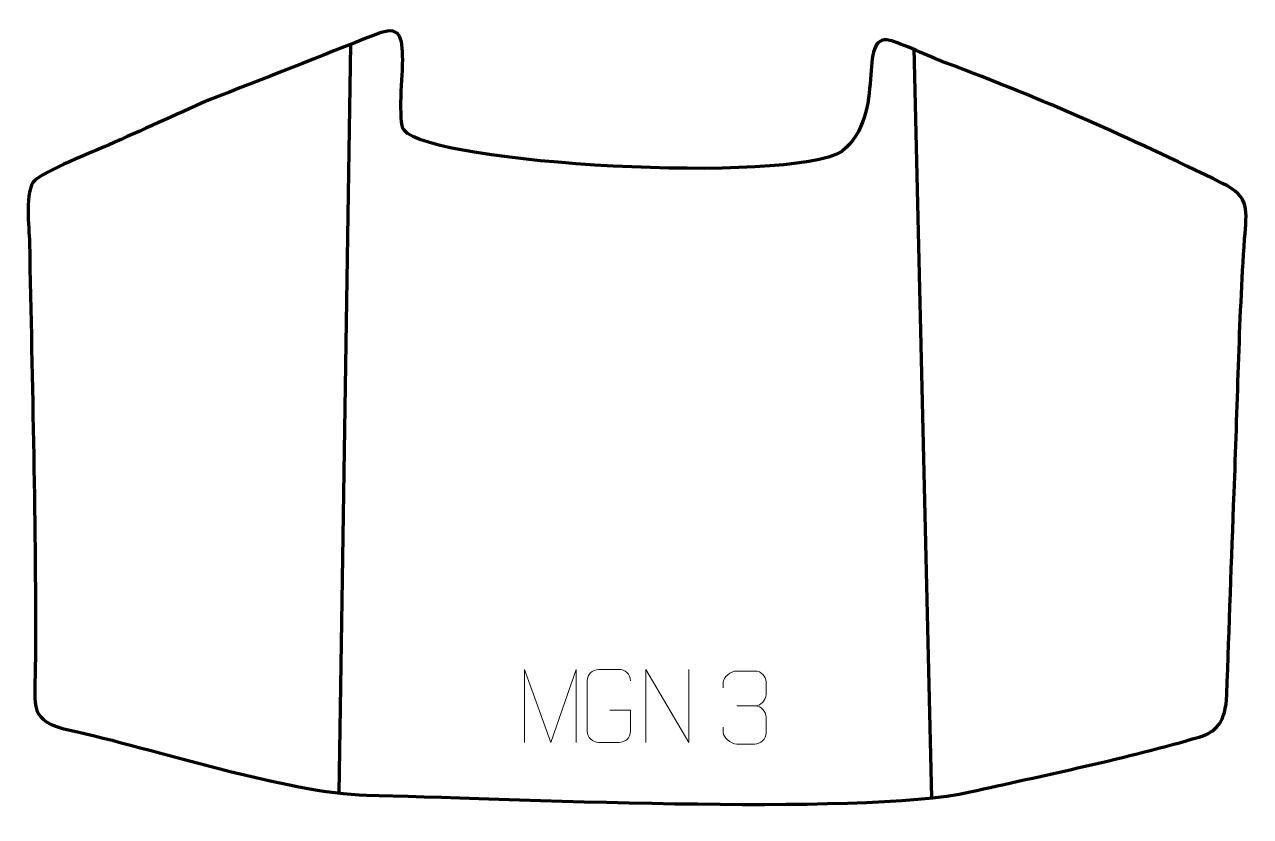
# Model space of a CAD drawing. Header units: millimetres. Extents: x -450 to -30, y 432 to 703.
import ezdxf

# ---------------------------------------------------------------- set-up
doc = ezdxf.new("R2010")
doc.units = ezdxf.units.MM
doc.header["$MEASUREMENT"] = 0
doc.layers.add('layer 2', color=7, linetype='Continuous')
doc.layers.add('layer 3', color=7, linetype='Continuous')

msp = doc.modelspace()

# ---------------------------------------------------------------- linework, layer by layer
at = {"layer": 'layer 2', "color": 142, "lineweight": 158}
for points in [[(-342.2697, 439.5251), (-342.2697, 439.5251), (-338.316, 695.7819), (-338.316, 695.7819)], [(-145.616, 694.4692), (-145.616, 694.4692), (-139.61, 437.8801), (-139.61, 437.8801)]]:
    msp.add_open_spline(points, degree=3, dxfattribs=at)
at = {"layer": 'layer 3', "color": 242, "lineweight": 158}
msp.add_open_spline([(-387.0235, 676.6629), (-367.8267, 684.0441), (-348.8981, 691.6296), (-329.7841, 699.1443), (-329.7841, 699.1443), (-321.0994, 702.5588), (-320.688, 698.402), (-320.5467, 690.4121), (-320.5467, 690.4121), (-320.471, 686.1266), (-322.2032, 669.0008), (-320.0793, 666.389), (-320.0793, 666.389), (-310.5694, 654.6943), (-188.5829, 647.7611), (-170.2629, 659.1166), (-170.2629, 659.1166), (-154.273, 671.6536), (-165.5389, 699.7859), (-153.8465, 697.1423), (-153.8465, 697.1423), (-150.4367, 696.3714), (-139.6654, 691.3314), (-135.0541, 689.5968), (-135.0541, 689.5968), (-100.1955, 676.4845), (-73.1965, 664.4457), (-39.9233, 648.1773), (-39.9233, 648.1773), (-30.3813, 643.5119), (-31.7016, 638.9778), (-32.3815, 629.178), (-32.3815, 629.178), (-34.3677, 600.5461), (-34.8235, 571.0497), (-35.9689, 542.3111), (-35.9689, 542.3111), (-36.8845, 519.299), (-37.6511, 496.3112), (-38.4803, 473.2998), (-38.4803, 473.2998), (-38.8337, 463.4926), (-42.2421, 460.4377), (-47.9837, 458.7174), (-47.9837, 458.7174), (-71.2479, 451.7468), (-102.6283, 445.2459), (-126.3284, 439.9304), (-126.3284, 439.9304), (-163.8271, 431.5202), (-289.5782, 437.9667), (-332.9364, 438.8501), (-332.9364, 438.8501), (-359.5487, 439.3923), (-406.1007, 454.8752), (-434.5055, 461.0797), (-434.5055, 461.0797), (-448.5635, 464.1504), (-446.3826, 469.0263), (-446.2887, 482.1326), (-446.2887, 482.1326), (-445.9426, 530.4469), (-447.3702, 579.6212), (-448.2821, 627.9908), (-448.2821, 627.9908), (-448.3732, 632.7952), (-449.969, 645.9189), (-446.4846, 649.1847), (-446.4846, 649.1847), (-442.8582, 652.5836), (-426.8382, 658.784), (-421.2141, 661.3101), (-421.2141, 661.3101), (-409.8178, 666.4289), (-398.4204, 671.5455), (-387.0235, 676.6629)], degree=3, knots=[0, 0, 0, 0, 0.05, 0.05, 0.05, 0.05, 0.1, 0.1, 0.1, 0.1, 0.15, 0.15, 0.15, 0.15, 0.2, 0.2, 0.2, 0.2, 0.25, 0.25, 0.25, 0.25, 0.3, 0.3, 0.3, 0.3, 0.35, 0.35, 0.35, 0.35, 0.4, 0.4, 0.4, 0.4, 0.45, 0.45, 0.45, 0.45, 0.5, 0.5, 0.5, 0.5, 0.55, 0.55, 0.55, 0.55, 0.6, 0.6, 0.6, 0.6, 0.65, 0.65, 0.65, 0.65, 0.7, 0.7, 0.7, 0.7, 0.75, 0.75, 0.75, 0.75, 0.8, 0.8, 0.8, 0.8, 0.85, 0.85, 0.85, 0.85, 0.9, 0.9, 0.9, 0.9, 1, 1, 1, 1], dxfattribs=at)
at = {"layer": 'layer 3', "color": 250, "lineweight": 9}
for points, knots in [([(-278.7971, 456.8745), (-278.7971, 456.8745), (-278.7971, 481.8324), (-278.7971, 481.8324), (-278.7971, 481.8324), (-278.7971, 481.8324), (-269.872, 456.8745), (-269.872, 456.8745), (-269.872, 456.8745), (-269.872, 456.8745), (-261.1121, 481.8319), (-261.1121, 481.8319), (-261.1121, 481.8319), (-261.1121, 481.8319), (-261.1121, 456.8745), (-261.1121, 456.8745)], [0, 0, 0, 0, 0.2, 0.2, 0.2, 0.2, 0.4, 0.4, 0.4, 0.4, 0.6, 0.6, 0.6, 0.6, 1, 1, 1, 1]), ([(-249.6997, 467.8624), (-249.6997, 467.8624), (-242.5316, 467.8624), (-242.5316, 467.8624), (-242.5316, 467.8624), (-242.5316, 467.8624), (-242.5316, 460.6943), (-242.5316, 460.6943), (-242.5316, 460.6943), (-242.6713, 458.3709), (-244.3485, 456.8913), (-246.4963, 456.8805), (-246.4963, 456.8805), (-248.8281, 456.8809), (-251.1601, 456.8809), (-253.4916, 456.8805), (-253.4916, 456.8805), (-255.4165, 456.7751), (-257.3887, 458.6596), (-257.3775, 460.6769), (-257.3775, 460.6769), (-257.3771, 466.447), (-257.3771, 472.2167), (-257.3775, 477.986), (-257.3775, 477.986), (-257.3733, 480.1241), (-255.6265, 481.8433), (-253.4742, 481.8299), (-253.4742, 481.8299), (-251.1485, 481.8299), (-248.8224, 481.8299), (-246.4963, 481.8299), (-246.4963, 481.8299), (-244.5496, 481.8653), (-242.5582, 480.3738), (-242.5316, 477.9361)], [0, 0, 0, 0, 0.1, 0.1, 0.1, 0.1, 0.2, 0.2, 0.2, 0.2, 0.3, 0.3, 0.3, 0.3, 0.4, 0.4, 0.4, 0.4, 0.5, 0.5, 0.5, 0.5, 0.6, 0.6, 0.6, 0.6, 0.7, 0.7, 0.7, 0.7, 0.8, 0.8, 0.8, 0.8, 1, 1, 1, 1]), ([(-237.3027, 456.8781), (-237.3027, 456.8781), (-237.3027, 481.8316), (-237.3027, 481.8316), (-237.3027, 481.8316), (-237.3027, 481.8316), (-222.6479, 456.8781), (-222.6479, 456.8781), (-222.6479, 456.8781), (-222.6479, 456.8781), (-222.6479, 481.8316), (-222.6479, 481.8316)], [0, 0, 0, 0, 0.25, 0.25, 0.25, 0.25, 0.5, 0.5, 0.5, 0.5, 1, 1, 1, 1]), ([(-210.8641, 475.5896), (-210.8641, 475.5896), (-210.8641, 477.4468), (-210.8641, 477.4468), (-210.8641, 477.4468), (-210.8784, 479.1887), (-208.2139, 481.3068), (-206.1548, 481.2841), (-206.1548, 481.2841), (-204.0907, 481.2841), (-202.0267, 481.2841), (-199.963, 481.2841), (-199.963, 481.2841), (-197.7685, 481.2929), (-196.1702, 479.4461), (-196.1258, 477.534), (-196.1258, 477.534), (-196.1262, 476.0989), (-196.1262, 474.6638), (-196.1258, 473.2283), (-196.1258, 473.2283), (-196.1744, 471.5748), (-197.777, 469.3448), (-199.9753, 469.3548), (-199.9753, 469.3548), (-197.7716, 469.3436), (-196.1636, 467.5404), (-196.1096, 465.4809), (-196.1096, 465.4809), (-196.11, 463.6962), (-196.11, 461.9115), (-196.1096, 460.1264), (-196.1096, 460.1264), (-196.0995, 458.065), (-198.1544, 456.3019), (-199.9753, 456.31), (-199.9753, 456.31), (-202.0406, 456.3103), (-204.1058, 456.3103), (-206.1714, 456.31), (-206.1714, 456.31), (-208.34, 456.3215), (-210.871, 458.7217), (-210.8896, 460.1835), (-210.8896, 460.1835), (-210.8896, 460.1835), (-210.8896, 462.0921), (-210.8896, 462.0921)], [0, 0, 0, 0, 0.07692308, 0.07692308, 0.07692308, 0.07692308, 0.15384615, 0.15384615, 0.15384615, 0.15384615, 0.23076923, 0.23076923, 0.23076923, 0.23076923, 0.30769231, 0.30769231, 0.30769231, 0.30769231, 0.38461538, 0.38461538, 0.38461538, 0.38461538, 0.46153846, 0.46153846, 0.46153846, 0.46153846, 0.53846154, 0.53846154, 0.53846154, 0.53846154, 0.61538462, 0.61538462, 0.61538462, 0.61538462, 0.69230769, 0.69230769, 0.69230769, 0.69230769, 0.76923077, 0.76923077, 0.76923077, 0.76923077, 0.84615385, 0.84615385, 0.84615385, 0.84615385, 1, 1, 1, 1])]:
    msp.add_open_spline(points, degree=3, knots=knots, dxfattribs=at)
msp.add_open_spline([(-206.1544, 469.3444), (-206.1544, 469.3444), (-199.958, 469.3444), (-199.958, 469.3444)], degree=3, dxfattribs=at)

doc.saveas('drawing.dxf')
